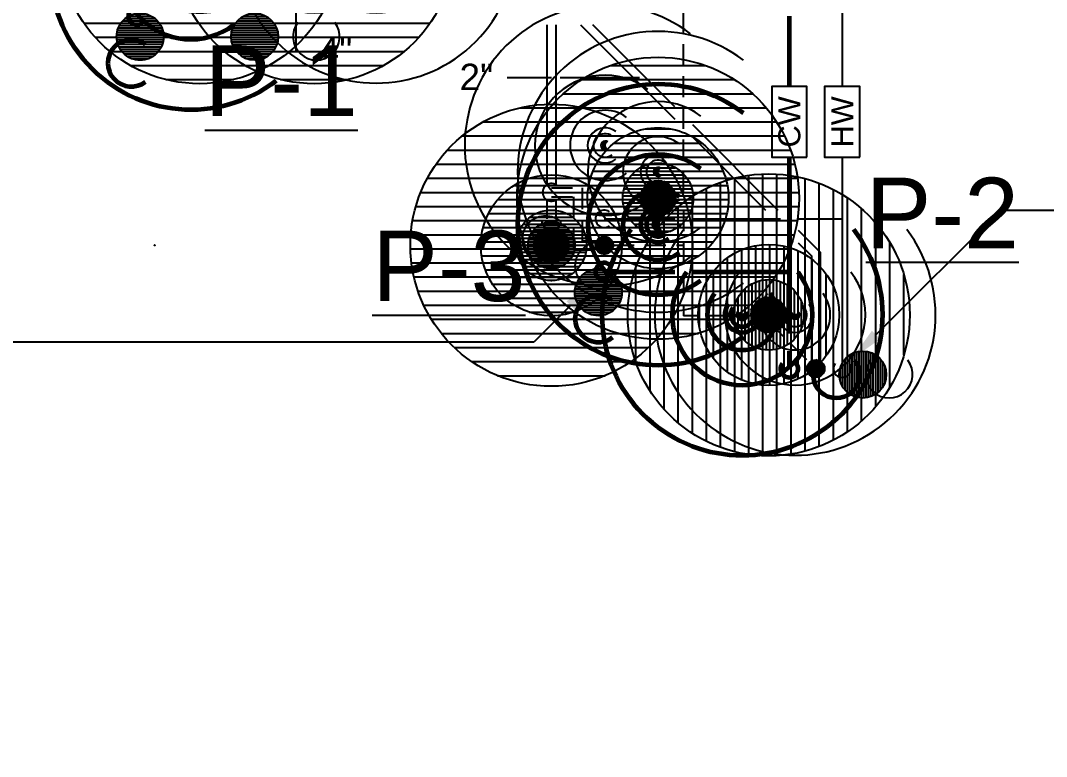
# Model space of a CAD drawing. Extents: x 2104 to 16979, y 4026 to 5124.
# Drawn here: x 8249.6 to 8424.3, y 4680 to 4805.2 of the extents above; entities that cross this region are included whole.
import ezdxf
from ezdxf import colors
from ezdxf.entities.mleader import LeaderData, LeaderLine
from ezdxf.enums import TextEntityAlignment as Align
from ezdxf.math import Vec2, Vec3

# ---------------------------------------------------------------- set-up
doc = ezdxf.new("R2010")
doc.units = 0
doc.header["$LTSCALE"] = 18
doc.header["$MEASUREMENT"] = 0
doc.linetypes.add('VENT', pattern=[0.30000000000000004, 0.2, -0.1])
for name, color, linetype in [('G-ANNO-TEXT', 70, 'Continuous'), ('P-HW-N', 1, 'Continuous'), ('P-HW-N @ 1 (1)', 1, 'Continuous'), ('P-HW-N @ 1 (2)', 1, 'Continuous'), ('P-HW-N @ 12', 1, 'Continuous'), ('P-HW-N @ 128', 1, 'Continuous'), ('P-HW-N @ 16', 1, 'Continuous'), ('P-HW-N @ 192', 1, 'Continuous'), ('P-HW-N @ 2', 1, 'Continuous'), ('P-HW-N @ 24', 1, 'Continuous'), ('P-HW-N @ 384', 1, 'Continuous'), ('P-HW-N @ 4', 1, 'Continuous'), ('P-HW-N @ 48', 1, 'Continuous'), ('P-HW-N @ 64', 1, 'Continuous'), ('P-HW-N @ 768', 1, 'Continuous'), ('P-HW-N @ 8', 1, 'Continuous'), ('P-HW-N @ 96', 1, 'Continuous'), ('P-SAN-N', 6, 'Continuous'), ('P-SAN-N @ 1 (1)', 6, 'Continuous'), ('P-SAN-N @ 1 (2)', 6, 'Continuous'), ('P-SAN-N @ 12', 6, 'Continuous'), ('P-SAN-N @ 128', 6, 'Continuous'), ('P-SAN-N @ 16', 6, 'Continuous'), ('P-SAN-N @ 192', 6, 'Continuous'), ('P-SAN-N @ 2', 6, 'Continuous'), ('P-SAN-N @ 24', 6, 'Continuous'), ('P-SAN-N @ 384', 6, 'Continuous'), ('P-SAN-N @ 4', 6, 'Continuous'), ('P-SAN-N @ 48', 6, 'Continuous'), ('P-SAN-N @ 64', 6, 'Continuous'), ('P-SAN-N @ 768', 6, 'Continuous'), ('P-SAN-N @ 8', 6, 'Continuous'), ('P-SAN-N @ 96', 6, 'Continuous'), ('P-SANV-N', 5, 'VENT'), ('P-SANV-N @ 1 (1)', 5, 'VENT'), ('P-SANV-N @ 1 (2)', 5, 'VENT'), ('P-SANV-N @ 12', 5, 'VENT'), ('P-SANV-N @ 128', 5, 'VENT'), ('P-SANV-N @ 16', 5, 'VENT'), ('P-SANV-N @ 192', 5, 'VENT'), ('P-SANV-N @ 2', 5, 'VENT'), ('P-SANV-N @ 24', 5, 'VENT'), ('P-SANV-N @ 384', 5, 'VENT'), ('P-SANV-N @ 4', 5, 'VENT'), ('P-SANV-N @ 48', 5, 'VENT'), ('P-SANV-N @ 64', 5, 'VENT'), ('P-SANV-N @ 768', 5, 'VENT'), ('P-SANV-N @ 8', 5, 'VENT'), ('P-SANV-N @ 96', 5, 'VENT')]:
    doc.layers.add(name, color=color, linetype=linetype)
for name, color, linetype, lineweight in [('P-CW-N', 4, 'Continuous', 60), ('P-CW-N @ 1 (1)', 4, 'Continuous', 60), ('P-CW-N @ 1 (2)', 4, 'Continuous', 60), ('P-CW-N @ 12', 4, 'Continuous', 60), ('P-CW-N @ 128', 4, 'Continuous', 60), ('P-CW-N @ 16', 4, 'Continuous', 60), ('P-CW-N @ 192', 4, 'Continuous', 60), ('P-CW-N @ 2', 4, 'Continuous', 60), ('P-CW-N @ 24', 4, 'Continuous', 60), ('P-CW-N @ 384', 4, 'Continuous', 60), ('P-CW-N @ 4', 4, 'Continuous', 60), ('P-CW-N @ 48', 4, 'Continuous', 60), ('P-CW-N @ 64', 4, 'Continuous', 60), ('P-CW-N @ 768', 4, 'Continuous', 60), ('P-CW-N @ 8', 4, 'Continuous', 60), ('P-CW-N @ 96', 4, 'Continuous', 60)]:
    doc.layers.add(name, color=color, linetype=linetype, lineweight=lineweight)
doc.layers.get('0').freeze()
doc.styles.add('Arial', font='arial.ttf')
doc.dimstyles.new('Loop048', dxfattribs={"dimscale": 0, "dimtxt": 0.09375, "dimasz": 0.03125, "dimexe": 0.0625, "dimexo": 0.0625, "dimgap": 0.09375, "dimtad": 1, "dimdec": 4, "dimzin": 3, "dimdsep": 46, "dimlunit": 4, "dimtxsty": 'Arial', "dimblk": 'OBLIQUE', "dimcen": 0.09375, "dimdle": 0.0625, "dimclrd": 256, "dimclre": 256, "dimclrt": 256, "dimadec": 4, "dimazin": 0, "dimtfac": 0.8, "dimtdec": 4, "dimtix": 1, "dimtofl": 0, "dimtmove": 1, "dimatfit": 0, "dimldrblk": 'LeaderNoteBlock', "dimfxl": 1, "dimfrac": 1, "dimtolj": 1, "dimtzin": 0, "dimlwd": -1, "dimlwe": -1, "dimarcsym": 0})

# ---------------------------------------------------------------- blocks, each defined once
blk = doc.blocks.new('*U7')
h = blk.add_hatch()
h.set_pattern_fill('ANSI31', color=256, scale=0.025, angle=135)
h.set_pattern_definition([(180, (0, 0), (-4.336808689942018e-19, -0.003125), [])])
edge = h.paths.add_edge_path()
edge.add_arc((-3.469446951953614e-18, -6.938893903907228e-18), 0.03125000000000001, 0, 360)
blk.add_circle((0, 0), 0.03125)
blk = doc.blocks.new('*U420')
at = {"layer": 'P-SANV-N @ 1 (1)', "rotation": 180}
blk.add_blockref('*U7', (8358.156418475846, 4775), dxfattribs=at)
at = {"layer": 'P-SANV-N @ 1 (2)', "rotation": 180}
blk.add_blockref('*U7', (8358.156418475846, 4775), dxfattribs=at)
at = {"layer": 'P-SANV-N @ 12', "xscale": 12, "yscale": 12, "zscale": 12, "rotation": 180}
blk.add_blockref('*U7', (8358.156418475846, 4775), dxfattribs=at)
at = {"layer": 'P-SANV-N @ 128', "xscale": 128, "yscale": 128, "zscale": 128, "rotation": 180}
blk.add_blockref('*U7', (8348, 4759), dxfattribs=at)
at = {"layer": 'P-SANV-N @ 16', "xscale": 16, "yscale": 16, "zscale": 16, "rotation": 180}
blk.add_blockref('*U7', (8358.156418475846, 4775), dxfattribs=at)
at = {"layer": 'P-SANV-N @ 192', "xscale": 192, "yscale": 192, "zscale": 192, "rotation": 180}
blk.add_blockref('*U7', (8358.156418475846, 4775), dxfattribs=at)
at = {"layer": 'P-SANV-N @ 2', "xscale": 2, "yscale": 2, "zscale": 2, "rotation": 180}
blk.add_blockref('*U7', (8358.156418475846, 4775), dxfattribs=at)
at = {"layer": 'P-SANV-N @ 24', "xscale": 24, "yscale": 24, "zscale": 24, "rotation": 180}
blk.add_blockref('*U7', (8358.156418475846, 4775), dxfattribs=at)
at = {"layer": 'P-SANV-N @ 384', "xscale": 384, "yscale": 384, "zscale": 384, "rotation": 180}
blk.add_blockref('*U7', (8358.156418475846, 4775), dxfattribs=at)
at = {"layer": 'P-SANV-N @ 4', "xscale": 4, "yscale": 4, "zscale": 4, "rotation": 180}
blk.add_blockref('*U7', (8358.156418475846, 4775), dxfattribs=at)
at = {"layer": 'P-SANV-N @ 48', "xscale": 48, "yscale": 48, "zscale": 48, "rotation": 180}
blk.add_blockref('*U7', (8349, 4767), dxfattribs=at)
at = {"layer": 'P-SANV-N @ 64', "xscale": 64, "yscale": 64, "zscale": 64, "rotation": 180}
blk.add_blockref('*U7', (8358.156418475846, 4775), dxfattribs=at)
at = {"layer": 'P-SANV-N @ 768', "xscale": 768, "yscale": 768, "zscale": 768, "rotation": 180}
blk.add_blockref('*U7', (8358.156418475846, 4775), dxfattribs=at)
at = {"layer": 'P-SANV-N @ 8', "xscale": 8, "yscale": 8, "zscale": 8, "rotation": 180}
blk.add_blockref('*U7', (8358.156418475846, 4775), dxfattribs=at)
at = {"layer": 'P-SANV-N @ 96', "xscale": 96, "yscale": 96, "zscale": 96, "rotation": 180}
blk.add_blockref('*U7', (8358.156418475846, 4775), dxfattribs=at)
blk = doc.blocks.new('*U422')
at = {"layer": 'P-SAN-N @ 1 (1)', "rotation": 180}
blk.add_blockref('*U7', (8299.656418475846, 4818.5), dxfattribs=at)
at = {"layer": 'P-SAN-N @ 1 (2)', "rotation": 180}
blk.add_blockref('*U7', (8299.656418475846, 4818.5), dxfattribs=at)
at = {"layer": 'P-SAN-N @ 12', "xscale": 12, "yscale": 12, "zscale": 12, "rotation": 180}
blk.add_blockref('*U7', (8299.656418475846, 4818.5), dxfattribs=at)
at = {"layer": 'P-SAN-N @ 128', "xscale": 128, "yscale": 128, "zscale": 128, "rotation": 180}
blk.add_blockref('*U7', (8289.5, 4802.5), dxfattribs=at)
at = {"layer": 'P-SAN-N @ 16', "xscale": 16, "yscale": 16, "zscale": 16, "rotation": 180}
blk.add_blockref('*U7', (8299.656418475846, 4818.5), dxfattribs=at)
at = {"layer": 'P-SAN-N @ 192', "xscale": 192, "yscale": 192, "zscale": 192, "rotation": 180}
blk.add_blockref('*U7', (8299.656418475846, 4818.5), dxfattribs=at)
at = {"layer": 'P-SAN-N @ 2', "xscale": 2, "yscale": 2, "zscale": 2, "rotation": 180}
blk.add_blockref('*U7', (8299.656418475846, 4818.5), dxfattribs=at)
at = {"layer": 'P-SAN-N @ 24', "xscale": 24, "yscale": 24, "zscale": 24, "rotation": 180}
blk.add_blockref('*U7', (8299.656418475846, 4818.5), dxfattribs=at)
at = {"layer": 'P-SAN-N @ 384', "xscale": 384, "yscale": 384, "zscale": 384, "rotation": 180}
blk.add_blockref('*U7', (8299.656418475846, 4818.5), dxfattribs=at)
at = {"layer": 'P-SAN-N @ 4', "xscale": 4, "yscale": 4, "zscale": 4, "rotation": 180}
blk.add_blockref('*U7', (8299.656418475846, 4818.5), dxfattribs=at)
at = {"layer": 'P-SAN-N @ 48', "xscale": 48, "yscale": 48, "zscale": 48, "rotation": 180}
blk.add_blockref('*U7', (8290.5, 4810.5), dxfattribs=at)
at = {"layer": 'P-SAN-N @ 64', "xscale": 64, "yscale": 64, "zscale": 64, "rotation": 180}
blk.add_blockref('*U7', (8299.656418475846, 4818.5), dxfattribs=at)
at = {"layer": 'P-SAN-N @ 768', "xscale": 768, "yscale": 768, "zscale": 768, "rotation": 180}
blk.add_blockref('*U7', (8299.656418475846, 4818.5), dxfattribs=at)
at = {"layer": 'P-SAN-N @ 8', "xscale": 8, "yscale": 8, "zscale": 8, "rotation": 180}
blk.add_blockref('*U7', (8299.656418475846, 4818.5), dxfattribs=at)
at = {"layer": 'P-SAN-N @ 96', "xscale": 96, "yscale": 96, "zscale": 96, "rotation": 180}
blk.add_blockref('*U7', (8299.656418475846, 4818.5), dxfattribs=at)
blk = doc.blocks.new('*U423')
at = {"layer": 'P-SANV-N @ 1 (1)', "rotation": 180}
blk.add_blockref('*U7', (8280.156418475846, 4818.5), dxfattribs=at)
at = {"layer": 'P-SANV-N @ 1 (2)', "rotation": 180}
blk.add_blockref('*U7', (8280.156418475846, 4818.5), dxfattribs=at)
at = {"layer": 'P-SANV-N @ 12', "xscale": 12, "yscale": 12, "zscale": 12, "rotation": 180}
blk.add_blockref('*U7', (8280.156418475846, 4818.5), dxfattribs=at)
at = {"layer": 'P-SANV-N @ 128', "xscale": 128, "yscale": 128, "zscale": 128, "rotation": 180}
blk.add_blockref('*U7', (8270, 4802.5), dxfattribs=at)
at = {"layer": 'P-SANV-N @ 16', "xscale": 16, "yscale": 16, "zscale": 16, "rotation": 180}
blk.add_blockref('*U7', (8280.156418475846, 4818.5), dxfattribs=at)
at = {"layer": 'P-SANV-N @ 192', "xscale": 192, "yscale": 192, "zscale": 192, "rotation": 180}
blk.add_blockref('*U7', (8280.156418475846, 4818.5), dxfattribs=at)
at = {"layer": 'P-SANV-N @ 2', "xscale": 2, "yscale": 2, "zscale": 2, "rotation": 180}
blk.add_blockref('*U7', (8280.156418475846, 4818.5), dxfattribs=at)
at = {"layer": 'P-SANV-N @ 24', "xscale": 24, "yscale": 24, "zscale": 24, "rotation": 180}
blk.add_blockref('*U7', (8280.156418475846, 4818.5), dxfattribs=at)
at = {"layer": 'P-SANV-N @ 384', "xscale": 384, "yscale": 384, "zscale": 384, "rotation": 180}
blk.add_blockref('*U7', (8280.156418475846, 4818.5), dxfattribs=at)
at = {"layer": 'P-SANV-N @ 4', "xscale": 4, "yscale": 4, "zscale": 4, "rotation": 180}
blk.add_blockref('*U7', (8280.156418475846, 4818.5), dxfattribs=at)
at = {"layer": 'P-SANV-N @ 48', "xscale": 48, "yscale": 48, "zscale": 48, "rotation": 180}
blk.add_blockref('*U7', (8281.5, 4831.5), dxfattribs=at)
at = {"layer": 'P-SANV-N @ 64', "xscale": 64, "yscale": 64, "zscale": 64, "rotation": 180}
blk.add_blockref('*U7', (8280.156418475846, 4818.5), dxfattribs=at)
at = {"layer": 'P-SANV-N @ 768', "xscale": 768, "yscale": 768, "zscale": 768, "rotation": 180}
blk.add_blockref('*U7', (8280.156418475846, 4818.5), dxfattribs=at)
at = {"layer": 'P-SANV-N @ 8', "xscale": 8, "yscale": 8, "zscale": 8, "rotation": 180}
blk.add_blockref('*U7', (8280.156418475846, 4818.5), dxfattribs=at)
at = {"layer": 'P-SANV-N @ 96', "xscale": 96, "yscale": 96, "zscale": 96, "rotation": 180}
blk.add_blockref('*U7', (8280.156418475846, 4818.5), dxfattribs=at)
blk = doc.blocks.new('*U8')
at = {"linetype": 'Continuous'}
blk.add_arc((0, 0), 0.03111555437015312, 232.5669694738212, 127.4330305261797, dxfattribs=at)
blk = doc.blocks.new('*U426')
at = {"layer": 'P-CW-N @ 1 (1)', "rotation": 180}
blk.add_blockref('*U8', (8278.656418475846, 4814), dxfattribs=at)
at = {"layer": 'P-CW-N @ 1 (2)', "rotation": 180}
blk.add_blockref('*U8', (8278.656418475846, 4814), dxfattribs=at)
at = {"layer": 'P-CW-N @ 12', "xscale": 12, "yscale": 12, "zscale": 12, "rotation": 180}
blk.add_blockref('*U8', (8278.656418475846, 4814), dxfattribs=at)
at = {"layer": 'P-CW-N @ 128', "xscale": 128, "yscale": 128, "zscale": 128, "rotation": 180}
blk.add_blockref('*U8', (8268.5, 4798), dxfattribs=at)
at = {"layer": 'P-CW-N @ 16', "xscale": 16, "yscale": 16, "zscale": 16, "rotation": 180}
blk.add_blockref('*U8', (8278.656418475846, 4814), dxfattribs=at)
at = {"layer": 'P-CW-N @ 192', "xscale": 192, "yscale": 192, "zscale": 192, "rotation": 180}
blk.add_blockref('*U8', (8278.656418475846, 4814), dxfattribs=at)
at = {"layer": 'P-CW-N @ 2', "xscale": 2, "yscale": 2, "zscale": 2, "rotation": 180}
blk.add_blockref('*U8', (8278.656418475846, 4814), dxfattribs=at)
at = {"layer": 'P-CW-N @ 24', "xscale": 24, "yscale": 24, "zscale": 24, "rotation": 180}
blk.add_blockref('*U8', (8278.656418475846, 4814), dxfattribs=at)
at = {"layer": 'P-CW-N @ 384', "xscale": 384, "yscale": 384, "zscale": 384, "rotation": 180}
blk.add_blockref('*U8', (8278.656418475846, 4814), dxfattribs=at)
at = {"layer": 'P-CW-N @ 4', "xscale": 4, "yscale": 4, "zscale": 4, "rotation": 180}
blk.add_blockref('*U8', (8278.656418475846, 4814), dxfattribs=at)
at = {"layer": 'P-CW-N @ 48', "xscale": 48, "yscale": 48, "zscale": 48, "rotation": 180}
blk.add_blockref('*U8', (8269.5, 4806), dxfattribs=at)
at = {"layer": 'P-CW-N @ 64', "xscale": 64, "yscale": 64, "zscale": 64, "rotation": 180}
blk.add_blockref('*U8', (8278.656418475846, 4814), dxfattribs=at)
at = {"layer": 'P-CW-N @ 768', "xscale": 768, "yscale": 768, "zscale": 768, "rotation": 180}
blk.add_blockref('*U8', (8278.656418475846, 4814), dxfattribs=at)
at = {"layer": 'P-CW-N @ 8', "xscale": 8, "yscale": 8, "zscale": 8, "rotation": 180}
blk.add_blockref('*U8', (8278.656418475846, 4814), dxfattribs=at)
at = {"layer": 'P-CW-N @ 96', "xscale": 96, "yscale": 96, "zscale": 96, "rotation": 180}
blk.add_blockref('*U8', (8278.656418475846, 4814), dxfattribs=at)
blk = doc.blocks.new('*U427')
at = {"layer": 'P-CW-N @ 1 (1)', "rotation": 180}
blk.add_blockref('*U8', (8358.156418475846, 4770.5), dxfattribs=at)
at = {"layer": 'P-CW-N @ 1 (2)', "rotation": 180}
blk.add_blockref('*U8', (8358.156418475846, 4770.5), dxfattribs=at)
at = {"layer": 'P-CW-N @ 12', "xscale": 12, "yscale": 12, "zscale": 12, "rotation": 180}
blk.add_blockref('*U8', (8358.156418475846, 4770.5), dxfattribs=at)
at = {"layer": 'P-CW-N @ 128', "xscale": 128, "yscale": 128, "zscale": 128, "rotation": 180}
blk.add_blockref('*U8', (8348, 4754.5), dxfattribs=at)
at = {"layer": 'P-CW-N @ 16', "xscale": 16, "yscale": 16, "zscale": 16, "rotation": 180}
blk.add_blockref('*U8', (8358.156418475846, 4770.5), dxfattribs=at)
at = {"layer": 'P-CW-N @ 192', "xscale": 192, "yscale": 192, "zscale": 192, "rotation": 180}
blk.add_blockref('*U8', (8358.156418475846, 4770.5), dxfattribs=at)
at = {"layer": 'P-CW-N @ 2', "xscale": 2, "yscale": 2, "zscale": 2, "rotation": 180}
blk.add_blockref('*U8', (8358.156418475846, 4770.5), dxfattribs=at)
at = {"layer": 'P-CW-N @ 24', "xscale": 24, "yscale": 24, "zscale": 24, "rotation": 180}
blk.add_blockref('*U8', (8358.156418475846, 4770.5), dxfattribs=at)
at = {"layer": 'P-CW-N @ 384', "xscale": 384, "yscale": 384, "zscale": 384, "rotation": 180}
blk.add_blockref('*U8', (8358.156418475846, 4770.5), dxfattribs=at)
at = {"layer": 'P-CW-N @ 4', "xscale": 4, "yscale": 4, "zscale": 4, "rotation": 180}
blk.add_blockref('*U8', (8358.156418475846, 4770.5), dxfattribs=at)
at = {"layer": 'P-CW-N @ 48', "xscale": 48, "yscale": 48, "zscale": 48, "rotation": 180}
blk.add_blockref('*U8', (8349, 4762.5), dxfattribs=at)
at = {"layer": 'P-CW-N @ 64', "xscale": 64, "yscale": 64, "zscale": 64, "rotation": 180}
blk.add_blockref('*U8', (8358.156418475846, 4770.5), dxfattribs=at)
at = {"layer": 'P-CW-N @ 768', "xscale": 768, "yscale": 768, "zscale": 768, "rotation": 180}
blk.add_blockref('*U8', (8358.156418475846, 4770.5), dxfattribs=at)
at = {"layer": 'P-CW-N @ 8', "xscale": 8, "yscale": 8, "zscale": 8, "rotation": 180}
blk.add_blockref('*U8', (8358.156418475846, 4770.5), dxfattribs=at)
at = {"layer": 'P-CW-N @ 96', "xscale": 96, "yscale": 96, "zscale": 96, "rotation": 180}
blk.add_blockref('*U8', (8358.156418475846, 4770.5), dxfattribs=at)
blk = doc.blocks.new('*U428')
at = {"layer": 'P-HW-N @ 1 (1)', "rotation": 180}
blk.add_blockref('*U8', (8358.156418475846, 4779.5), dxfattribs=at)
at = {"layer": 'P-HW-N @ 1 (2)', "rotation": 180}
blk.add_blockref('*U8', (8358.156418475846, 4779.5), dxfattribs=at)
at = {"layer": 'P-HW-N @ 12', "xscale": 12, "yscale": 12, "zscale": 12, "rotation": 180}
blk.add_blockref('*U8', (8358.156418475846, 4779.5), dxfattribs=at)
at = {"layer": 'P-HW-N @ 128', "xscale": 128, "yscale": 128, "zscale": 128, "rotation": 180}
blk.add_blockref('*U8', (8348, 4763.5), dxfattribs=at)
at = {"layer": 'P-HW-N @ 16', "xscale": 16, "yscale": 16, "zscale": 16, "rotation": 180}
blk.add_blockref('*U8', (8358.156418475846, 4779.5), dxfattribs=at)
at = {"layer": 'P-HW-N @ 192', "xscale": 192, "yscale": 192, "zscale": 192, "rotation": 180}
blk.add_blockref('*U8', (8358.156418475846, 4779.5), dxfattribs=at)
at = {"layer": 'P-HW-N @ 2', "xscale": 2, "yscale": 2, "zscale": 2, "rotation": 180}
blk.add_blockref('*U8', (8358.156418475846, 4779.5), dxfattribs=at)
at = {"layer": 'P-HW-N @ 24', "xscale": 24, "yscale": 24, "zscale": 24, "rotation": 180}
blk.add_blockref('*U8', (8358.156418475846, 4779.5), dxfattribs=at)
at = {"layer": 'P-HW-N @ 384', "xscale": 384, "yscale": 384, "zscale": 384, "rotation": 180}
blk.add_blockref('*U8', (8358.156418475846, 4779.5), dxfattribs=at)
at = {"layer": 'P-HW-N @ 4', "xscale": 4, "yscale": 4, "zscale": 4, "rotation": 180}
blk.add_blockref('*U8', (8358.156418475846, 4779.5), dxfattribs=at)
at = {"layer": 'P-HW-N @ 48', "xscale": 48, "yscale": 48, "zscale": 48, "rotation": 180}
blk.add_blockref('*U8', (8349, 4771.5), dxfattribs=at)
at = {"layer": 'P-HW-N @ 64', "xscale": 64, "yscale": 64, "zscale": 64, "rotation": 180}
blk.add_blockref('*U8', (8358.156418475846, 4779.5), dxfattribs=at)
at = {"layer": 'P-HW-N @ 768', "xscale": 768, "yscale": 768, "zscale": 768, "rotation": 180}
blk.add_blockref('*U8', (8358.156418475846, 4779.5), dxfattribs=at)
at = {"layer": 'P-HW-N @ 8', "xscale": 8, "yscale": 8, "zscale": 8, "rotation": 180}
blk.add_blockref('*U8', (8358.156418475846, 4779.5), dxfattribs=at)
at = {"layer": 'P-HW-N @ 96', "xscale": 96, "yscale": 96, "zscale": 96, "rotation": 180}
blk.add_blockref('*U8', (8358.156418475846, 4779.5), dxfattribs=at)
blk = doc.blocks.new('*U23')
at = {"linetype": 'Continuous'}
blk.add_circle((0, 0), 0.03515625, dxfattribs=at)
blk.add_arc((-4.231866745139107e-15, 0.09046299364832541), 0.03515625, 180.0000000000026, 2.655435359053694e-12, dxfattribs=at)
blk = doc.blocks.new('*U429')
at = {"layer": 'P-SAN-N @ 1 (2)'}
blk.add_blockref('*U23', (8272.5, 4767), dxfattribs=at)
at = {"layer": 'P-SAN-N @ 48', "xscale": 48, "yscale": 48, "zscale": 48}
blk.add_blockref('*U23', (8340, 4767), dxfattribs=at)
blk = doc.blocks.new('*U14')
at = {"linetype": 'Continuous'}
blk.add_arc((0, 0), 0.03111555437015312, 322.5669694738173, 217.4330305261757, dxfattribs=at)
blk = doc.blocks.new('*U430')
at = {"layer": 'P-SANV-N @ 1 (1)', "rotation": 180}
blk.add_blockref('*U14', (8310.156418475846, 4818.5), dxfattribs=at)
at = {"layer": 'P-SANV-N @ 1 (2)', "rotation": 180}
blk.add_blockref('*U14', (8310.156418475846, 4818.5), dxfattribs=at)
at = {"layer": 'P-SANV-N @ 12', "xscale": 12, "yscale": 12, "zscale": 12, "rotation": 180}
blk.add_blockref('*U14', (8310.156418475846, 4818.5), dxfattribs=at)
at = {"layer": 'P-SANV-N @ 128', "xscale": 128, "yscale": 128, "zscale": 128, "rotation": 180}
blk.add_blockref('*U14', (8300, 4802.5), dxfattribs=at)
at = {"layer": 'P-SANV-N @ 16', "xscale": 16, "yscale": 16, "zscale": 16, "rotation": 180}
blk.add_blockref('*U14', (8310.156418475846, 4818.5), dxfattribs=at)
at = {"layer": 'P-SANV-N @ 192', "xscale": 192, "yscale": 192, "zscale": 192, "rotation": 180}
blk.add_blockref('*U14', (8310.156418475846, 4818.5), dxfattribs=at)
at = {"layer": 'P-SANV-N @ 2', "xscale": 2, "yscale": 2, "zscale": 2, "rotation": 180}
blk.add_blockref('*U14', (8310.156418475846, 4818.5), dxfattribs=at)
at = {"layer": 'P-SANV-N @ 24', "xscale": 24, "yscale": 24, "zscale": 24, "rotation": 180}
blk.add_blockref('*U14', (8310.156418475846, 4818.5), dxfattribs=at)
at = {"layer": 'P-SANV-N @ 384', "xscale": 384, "yscale": 384, "zscale": 384, "rotation": 180}
blk.add_blockref('*U14', (8310.156418475846, 4818.5), dxfattribs=at)
at = {"layer": 'P-SANV-N @ 4', "xscale": 4, "yscale": 4, "zscale": 4, "rotation": 180}
blk.add_blockref('*U14', (8310.156418475846, 4818.5), dxfattribs=at)
at = {"layer": 'P-SANV-N @ 48', "xscale": 48, "yscale": 48, "zscale": 48, "rotation": 180}
blk.add_blockref('*U14', (8301, 4810.5), dxfattribs=at)
at = {"layer": 'P-SANV-N @ 64', "xscale": 64, "yscale": 64, "zscale": 64, "rotation": 180}
blk.add_blockref('*U14', (8310.156418475846, 4818.5), dxfattribs=at)
at = {"layer": 'P-SANV-N @ 768', "xscale": 768, "yscale": 768, "zscale": 768, "rotation": 180}
blk.add_blockref('*U14', (8310.156418475846, 4818.5), dxfattribs=at)
at = {"layer": 'P-SANV-N @ 8', "xscale": 8, "yscale": 8, "zscale": 8, "rotation": 180}
blk.add_blockref('*U14', (8310.156418475846, 4818.5), dxfattribs=at)
at = {"layer": 'P-SANV-N @ 96', "xscale": 96, "yscale": 96, "zscale": 96, "rotation": 180}
blk.add_blockref('*U14', (8310.156418475846, 4818.5), dxfattribs=at)
blk = doc.blocks.new('*U431')
at = {"layer": 'P-SANV-N @ 1 (1)', "rotation": 180}
blk.add_blockref('*U8', (8349.156418475846, 4784), dxfattribs=at)
at = {"layer": 'P-SANV-N @ 1 (2)', "rotation": 180}
blk.add_blockref('*U8', (8349.156418475846, 4784), dxfattribs=at)
at = {"layer": 'P-SANV-N @ 12', "xscale": 12, "yscale": 12, "zscale": 12, "rotation": 180}
blk.add_blockref('*U8', (8349.156418475846, 4784), dxfattribs=at)
at = {"layer": 'P-SANV-N @ 128', "xscale": 128, "yscale": 128, "zscale": 128, "rotation": 180}
blk.add_blockref('*U8', (8339, 4768), dxfattribs=at)
at = {"layer": 'P-SANV-N @ 16', "xscale": 16, "yscale": 16, "zscale": 16, "rotation": 180}
blk.add_blockref('*U8', (8349.156418475846, 4784), dxfattribs=at)
at = {"layer": 'P-SANV-N @ 192', "xscale": 192, "yscale": 192, "zscale": 192, "rotation": 180}
blk.add_blockref('*U8', (8349.156418475846, 4784), dxfattribs=at)
at = {"layer": 'P-SANV-N @ 2', "xscale": 2, "yscale": 2, "zscale": 2, "rotation": 180}
blk.add_blockref('*U8', (8349.156418475846, 4784), dxfattribs=at)
at = {"layer": 'P-SANV-N @ 24', "xscale": 24, "yscale": 24, "zscale": 24, "rotation": 180}
blk.add_blockref('*U8', (8349.156418475846, 4784), dxfattribs=at)
at = {"layer": 'P-SANV-N @ 384', "xscale": 384, "yscale": 384, "zscale": 384, "rotation": 180}
blk.add_blockref('*U8', (8349.156418475846, 4784), dxfattribs=at)
at = {"layer": 'P-SANV-N @ 4', "xscale": 4, "yscale": 4, "zscale": 4, "rotation": 180}
blk.add_blockref('*U8', (8349.156418475846, 4784), dxfattribs=at)
at = {"layer": 'P-SANV-N @ 48', "xscale": 48, "yscale": 48, "zscale": 48, "rotation": 180}
blk.add_blockref('*U8', (8340, 4776), dxfattribs=at)
at = {"layer": 'P-SANV-N @ 64', "xscale": 64, "yscale": 64, "zscale": 64, "rotation": 180}
blk.add_blockref('*U8', (8349.156418475846, 4784), dxfattribs=at)
at = {"layer": 'P-SANV-N @ 768', "xscale": 768, "yscale": 768, "zscale": 768, "rotation": 180}
blk.add_blockref('*U8', (8349.156418475846, 4784), dxfattribs=at)
at = {"layer": 'P-SANV-N @ 8', "xscale": 8, "yscale": 8, "zscale": 8, "rotation": 180}
blk.add_blockref('*U8', (8349.156418475846, 4784), dxfattribs=at)
at = {"layer": 'P-SANV-N @ 96', "xscale": 96, "yscale": 96, "zscale": 96, "rotation": 180}
blk.add_blockref('*U8', (8349.156418475846, 4784), dxfattribs=at)
blk = doc.blocks.new('_Oblique')
at = {"color": 0, "linetype": 'ByBlock', "lineweight": -2}
blk.add_line((-0.5, -0.5), (0.5, 0.5), dxfattribs=at)
blk = doc.blocks.new('LeaderNoteBlock')
blk.add_ellipse((0, 0), major_axis=(1, -1.836909530733566e-16), ratio=0.2499999999998295, start_param=5.387520513321723, end_param=10.32044275462724)
blk = doc.blocks.new('*U432')
at = {"layer": 'P-SAN-N @ 1 (1)', "rotation": 270}
blk.add_blockref('*U7', (8377, 4755.156418475846), dxfattribs=at)
at = {"layer": 'P-SAN-N @ 1 (2)', "rotation": 270}
blk.add_blockref('*U7', (8377, 4755.156418475846), dxfattribs=at)
at = {"layer": 'P-SAN-N @ 12', "xscale": 12, "yscale": 12, "zscale": 12, "rotation": 270}
blk.add_blockref('*U7', (8377, 4755.156418475846), dxfattribs=at)
at = {"layer": 'P-SAN-N @ 128', "xscale": 128, "yscale": 128, "zscale": 128, "rotation": 270}
blk.add_blockref('*U7', (8393, 4745), dxfattribs=at)
at = {"layer": 'P-SAN-N @ 16', "xscale": 16, "yscale": 16, "zscale": 16, "rotation": 270}
blk.add_blockref('*U7', (8377, 4755.156418475846), dxfattribs=at)
at = {"layer": 'P-SAN-N @ 192', "xscale": 192, "yscale": 192, "zscale": 192, "rotation": 270}
blk.add_blockref('*U7', (8377, 4755.156418475846), dxfattribs=at)
at = {"layer": 'P-SAN-N @ 2', "xscale": 2, "yscale": 2, "zscale": 2, "rotation": 270}
blk.add_blockref('*U7', (8377, 4755.156418475846), dxfattribs=at)
at = {"layer": 'P-SAN-N @ 24', "xscale": 24, "yscale": 24, "zscale": 24, "rotation": 270}
blk.add_blockref('*U7', (8377, 4755.156418475846), dxfattribs=at)
at = {"layer": 'P-SAN-N @ 384', "xscale": 384, "yscale": 384, "zscale": 384, "rotation": 270}
blk.add_blockref('*U7', (8377, 4755.156418475846), dxfattribs=at)
at = {"layer": 'P-SAN-N @ 4', "xscale": 4, "yscale": 4, "zscale": 4, "rotation": 270}
blk.add_blockref('*U7', (8377, 4755.156418475846), dxfattribs=at)
at = {"layer": 'P-SAN-N @ 48', "xscale": 48, "yscale": 48, "zscale": 48, "rotation": 270}
blk.add_blockref('*U7', (8385, 4746), dxfattribs=at)
at = {"layer": 'P-SAN-N @ 64', "xscale": 64, "yscale": 64, "zscale": 64, "rotation": 270}
blk.add_blockref('*U7', (8377, 4755.156418475846), dxfattribs=at)
at = {"layer": 'P-SAN-N @ 768', "xscale": 768, "yscale": 768, "zscale": 768, "rotation": 270}
blk.add_blockref('*U7', (8377, 4755.156418475846), dxfattribs=at)
at = {"layer": 'P-SAN-N @ 8', "xscale": 8, "yscale": 8, "zscale": 8, "rotation": 270}
blk.add_blockref('*U7', (8377, 4755.156418475846), dxfattribs=at)
at = {"layer": 'P-SAN-N @ 96', "xscale": 96, "yscale": 96, "zscale": 96, "rotation": 270}
blk.add_blockref('*U7', (8377, 4755.156418475846), dxfattribs=at)
blk = doc.blocks.new('*U433')
at = {"layer": 'P-CW-N @ 1 (1)', "rotation": 270}
blk.add_blockref('*U8', (8372.5, 4755.156418475846), dxfattribs=at)
at = {"layer": 'P-CW-N @ 1 (2)', "rotation": 270}
blk.add_blockref('*U8', (8372.5, 4755.156418475846), dxfattribs=at)
at = {"layer": 'P-CW-N @ 12', "xscale": 12, "yscale": 12, "zscale": 12, "rotation": 270}
blk.add_blockref('*U8', (8372.5, 4755.156418475846), dxfattribs=at)
at = {"layer": 'P-CW-N @ 128', "xscale": 128, "yscale": 128, "zscale": 128, "rotation": 270}
blk.add_blockref('*U8', (8388.5, 4745), dxfattribs=at)
at = {"layer": 'P-CW-N @ 16', "xscale": 16, "yscale": 16, "zscale": 16, "rotation": 270}
blk.add_blockref('*U8', (8372.5, 4755.156418475846), dxfattribs=at)
at = {"layer": 'P-CW-N @ 192', "xscale": 192, "yscale": 192, "zscale": 192, "rotation": 270}
blk.add_blockref('*U8', (8372.5, 4755.156418475846), dxfattribs=at)
at = {"layer": 'P-CW-N @ 2', "xscale": 2, "yscale": 2, "zscale": 2, "rotation": 270}
blk.add_blockref('*U8', (8372.5, 4755.156418475846), dxfattribs=at)
at = {"layer": 'P-CW-N @ 24', "xscale": 24, "yscale": 24, "zscale": 24, "rotation": 270}
blk.add_blockref('*U8', (8372.5, 4755.156418475846), dxfattribs=at)
at = {"layer": 'P-CW-N @ 384', "xscale": 384, "yscale": 384, "zscale": 384, "rotation": 270}
blk.add_blockref('*U8', (8372.5, 4755.156418475846), dxfattribs=at)
at = {"layer": 'P-CW-N @ 4', "xscale": 4, "yscale": 4, "zscale": 4, "rotation": 270}
blk.add_blockref('*U8', (8372.5, 4755.156418475846), dxfattribs=at)
at = {"layer": 'P-CW-N @ 48', "xscale": 48, "yscale": 48, "zscale": 48, "rotation": 270}
blk.add_blockref('*U8', (8380.5, 4746), dxfattribs=at)
at = {"layer": 'P-CW-N @ 64', "xscale": 64, "yscale": 64, "zscale": 64, "rotation": 270}
blk.add_blockref('*U8', (8372.5, 4755.156418475846), dxfattribs=at)
at = {"layer": 'P-CW-N @ 768', "xscale": 768, "yscale": 768, "zscale": 768, "rotation": 270}
blk.add_blockref('*U8', (8372.5, 4755.156418475846), dxfattribs=at)
at = {"layer": 'P-CW-N @ 8', "xscale": 8, "yscale": 8, "zscale": 8, "rotation": 270}
blk.add_blockref('*U8', (8372.5, 4755.156418475846), dxfattribs=at)
at = {"layer": 'P-CW-N @ 96', "xscale": 96, "yscale": 96, "zscale": 96, "rotation": 270}
blk.add_blockref('*U8', (8372.5, 4755.156418475846), dxfattribs=at)
blk = doc.blocks.new('*U434')
at = {"layer": 'P-HW-N @ 1 (1)', "rotation": 270}
blk.add_blockref('*U8', (8381.5, 4755.156418475846), dxfattribs=at)
at = {"layer": 'P-HW-N @ 1 (2)', "rotation": 270}
blk.add_blockref('*U8', (8381.5, 4755.156418475846), dxfattribs=at)
at = {"layer": 'P-HW-N @ 12', "xscale": 12, "yscale": 12, "zscale": 12, "rotation": 270}
blk.add_blockref('*U8', (8381.5, 4755.156418475846), dxfattribs=at)
at = {"layer": 'P-HW-N @ 128', "xscale": 128, "yscale": 128, "zscale": 128, "rotation": 270}
blk.add_blockref('*U8', (8397.5, 4745), dxfattribs=at)
at = {"layer": 'P-HW-N @ 16', "xscale": 16, "yscale": 16, "zscale": 16, "rotation": 270}
blk.add_blockref('*U8', (8381.5, 4755.156418475846), dxfattribs=at)
at = {"layer": 'P-HW-N @ 192', "xscale": 192, "yscale": 192, "zscale": 192, "rotation": 270}
blk.add_blockref('*U8', (8381.5, 4755.156418475846), dxfattribs=at)
at = {"layer": 'P-HW-N @ 2', "xscale": 2, "yscale": 2, "zscale": 2, "rotation": 270}
blk.add_blockref('*U8', (8381.5, 4755.156418475846), dxfattribs=at)
at = {"layer": 'P-HW-N @ 24', "xscale": 24, "yscale": 24, "zscale": 24, "rotation": 270}
blk.add_blockref('*U8', (8381.5, 4755.156418475846), dxfattribs=at)
at = {"layer": 'P-HW-N @ 384', "xscale": 384, "yscale": 384, "zscale": 384, "rotation": 270}
blk.add_blockref('*U8', (8381.5, 4755.156418475846), dxfattribs=at)
at = {"layer": 'P-HW-N @ 4', "xscale": 4, "yscale": 4, "zscale": 4, "rotation": 270}
blk.add_blockref('*U8', (8381.5, 4755.156418475846), dxfattribs=at)
at = {"layer": 'P-HW-N @ 48', "xscale": 48, "yscale": 48, "zscale": 48, "rotation": 270}
blk.add_blockref('*U8', (8389.5, 4746), dxfattribs=at)
at = {"layer": 'P-HW-N @ 64', "xscale": 64, "yscale": 64, "zscale": 64, "rotation": 270}
blk.add_blockref('*U8', (8381.5, 4755.156418475846), dxfattribs=at)
at = {"layer": 'P-HW-N @ 768', "xscale": 768, "yscale": 768, "zscale": 768, "rotation": 270}
blk.add_blockref('*U8', (8381.5, 4755.156418475846), dxfattribs=at)
at = {"layer": 'P-HW-N @ 8', "xscale": 8, "yscale": 8, "zscale": 8, "rotation": 270}
blk.add_blockref('*U8', (8381.5, 4755.156418475846), dxfattribs=at)
at = {"layer": 'P-HW-N @ 96', "xscale": 96, "yscale": 96, "zscale": 96, "rotation": 270}
blk.add_blockref('*U8', (8381.5, 4755.156418475846), dxfattribs=at)
blk = doc.blocks.new('*U12')
at = {"layer": 'DEFPOINTS'}
blk.add_lwpolyline([(-0.125, -0.0625), (0.125, -0.0625), (0.125, 0.0625), (-0.125, 0.0625)], close=True, dxfattribs=at)
at = {"style": 'Arial'}
blk.add_text('CW', height=0.078125, dxfattribs=at).set_placement((-3.686292673615752e-17, 2.775557561562891e-17), align=Align.MIDDLE)
blk = doc.blocks.new('*U13')
at = {"layer": 'DEFPOINTS'}
blk.add_lwpolyline([(-0.125, -0.0625), (0.125, -0.0625), (0.125, 0.0625), (-0.125, 0.0625)], close=True, dxfattribs=at)
at = {"style": 'Arial'}
blk.add_text('HW', height=0.078125, dxfattribs=at).set_placement((-3.713743472833174e-17, 0), align=Align.MIDDLE)
blk = doc.blocks.new('*U719')
at = {"layer": 'P-SAN-N @ 1 (1)'}
blk.add_blockref('*U7', (8340, 4767), dxfattribs=at)
at = {"layer": 'P-SAN-N @ 1 (2)'}
blk.add_blockref('*U7', (8340, 4767), dxfattribs=at)
at = {"layer": 'P-SAN-N @ 12', "xscale": 12, "yscale": 12, "zscale": 12}
blk.add_blockref('*U7', (8340, 4767), dxfattribs=at)
at = {"layer": 'P-SAN-N @ 128', "xscale": 128, "yscale": 128, "zscale": 128}
blk.add_blockref('*U7', (8340, 4767), dxfattribs=at)
at = {"layer": 'P-SAN-N @ 16', "xscale": 16, "yscale": 16, "zscale": 16}
blk.add_blockref('*U7', (8340, 4767), dxfattribs=at)
at = {"layer": 'P-SAN-N @ 192', "xscale": 192, "yscale": 192, "zscale": 192}
blk.add_blockref('*U7', (8340, 4767), dxfattribs=at)
at = {"layer": 'P-SAN-N @ 2', "xscale": 2, "yscale": 2, "zscale": 2}
blk.add_blockref('*U7', (8340, 4767), dxfattribs=at)
at = {"layer": 'P-SAN-N @ 24', "xscale": 24, "yscale": 24, "zscale": 24}
blk.add_blockref('*U7', (8340, 4767), dxfattribs=at)
at = {"layer": 'P-SAN-N @ 384', "xscale": 384, "yscale": 384, "zscale": 384}
blk.add_blockref('*U7', (8340, 4767), dxfattribs=at)
at = {"layer": 'P-SAN-N @ 4', "xscale": 4, "yscale": 4, "zscale": 4}
blk.add_blockref('*U7', (8340, 4767), dxfattribs=at)
at = {"layer": 'P-SAN-N @ 48', "xscale": 48, "yscale": 48, "zscale": 48}
blk.add_blockref('*U7', (8340, 4767), dxfattribs=at)
at = {"layer": 'P-SAN-N @ 64', "xscale": 64, "yscale": 64, "zscale": 64}
blk.add_blockref('*U7', (8340, 4767), dxfattribs=at)
at = {"layer": 'P-SAN-N @ 768', "xscale": 768, "yscale": 768, "zscale": 768}
blk.add_blockref('*U7', (8340, 4767), dxfattribs=at)
at = {"layer": 'P-SAN-N @ 8', "xscale": 8, "yscale": 8, "zscale": 8}
blk.add_blockref('*U7', (8340, 4767), dxfattribs=at)
at = {"layer": 'P-SAN-N @ 96', "xscale": 96, "yscale": 96, "zscale": 96}
blk.add_blockref('*U7', (8340, 4767), dxfattribs=at)

msp = doc.modelspace()

# ---------------------------------------------------------------- linework, layer by layer
at = {"layer": 'P-CW-N'}
for p, q in [((8380.5, 4806), (8380.5, 4794)), ((8380.5, 4782), (8380.5, 4752)), ((8349, 4762.5), (8361, 4762.5)), ((8364, 4762.5), (8380.5, 4762.5)), ((8380.5, 4749), (8380.5, 4746))]:
    msp.add_line(p, q, dxfattribs=at)
at = {"layer": 'P-HW-N'}
for p, q in [((8389.5, 4819.5), (8389.5, 4794)), ((8389.5, 4782), (8389.5, 4746)), ((8349, 4771.5), (8361, 4771.5)), ((8364, 4771.5), (8379, 4771.5)), ((8382, 4771.5), (8389.5, 4771.5))]:
    msp.add_line(p, q, dxfattribs=at)
at = {"layer": 'P-SAN-N'}
for p, q in [((8339.25, 4804.5), (8339.25, 4777.291580998446)), ((8340.749999999998, 4804.5), (8340.75, 4777.291580998446)), ((8344.939339828219, 4804.5), (8361, 4788.439339828219)), ((8361, 4790.560660171781), (8347.06066017178, 4804.5)), ((8364, 4787.560660171781), (8378.560660171783, 4773)), ((8364, 4785.439339828218), (8376.439339828217, 4773)), ((8339.25, 4774.708419001554), (8339.25, 4771.5)), ((8340.75, 4774.708419001554), (8340.75, 4771.5)), ((8382, 4769.560660171783), (8385.75, 4765.810660171783)), ((8382, 4767.439339828217), (8384.250000000002, 4765.189339828215)), ((8385.75, 4765.810660171784), (8385.75, 4747.291580998446)), ((8384.25, 4765.189339828215), (8384.25, 4747.291580998446))]:
    msp.add_line(p, q, dxfattribs=at)
at = {"layer": 'P-SANV-N'}
for p, q in [((8362.5, 4776), (8362.5, 4824)), ((8340, 4776.75), (8345.25, 4776.75)), ((8345.25, 4776.75), (8345.25, 4767.75)), ((8340, 4775.25), (8343.75, 4775.25)), ((8343.75, 4775.25), (8343.75, 4766.25)), ((8362.5, 4773), (8362.5, 4755)), ((8345.25, 4767.75), (8347.5, 4767.75)), ((8343.75, 4766.25), (8347.5, 4766.25)), ((8350.5, 4767), (8362.5, 4767)), ((8376, 4755), (8362.5, 4755)), ((8383.5, 4747.5), (8376, 4755))]:
    msp.add_line(p, q, dxfattribs=at)

# ---------------------------------------------------------------- block references
at = {"layer": 'P-CW-N'}
for name in ['*U426', '*U427', '*U433']:
    msp.add_blockref(name, (0, 0), dxfattribs=at)
at = {"layer": 'P-CW-N @ 48', "xscale": 48, "yscale": 48, "zscale": 48, "rotation": 90}
msp.add_blockref('*U12', (8380.5, 4788), dxfattribs=at)
at = {"layer": 'P-HW-N'}
for name in ['*U428', '*U434']:
    msp.add_blockref(name, (0, 0), dxfattribs=at)
at = {"layer": 'P-HW-N @ 48', "xscale": 48, "yscale": 48, "zscale": 48, "rotation": 90}
msp.add_blockref('*U13', (8389.5, 4788), dxfattribs=at)
at = {"layer": 'P-SAN-N'}
for name in ['*U422', '*U719', '*U432', '*U429']:
    msp.add_blockref(name, (0, 0), dxfattribs=at)
at = {"layer": 'P-SANV-N'}
for name in ['*U423', '*U430', '*U431', '*U420']:
    msp.add_blockref(name, (0, 0), dxfattribs=at)

# ---------------------------------------------------------------- texts
at = {"layer": 'G-ANNO-TEXT', "attachment_point": 1, "style": 'Arial'}
for s, insert, char_height, width in [('4"', (8300.400000000373, 4802.400000000373), 4.5, 12.59999999999854), ('{\\LP-1}', (8281, 4801), 12, 68), ('{\\LP-2}', (8393.5, 4778.5), 12, 68), ('{\\LP-3}', (8309.5, 4769.5), 12, 68)]:
    msp.add_mtext(s, dxfattribs=dict(at, insert=insert, char_height=char_height, width=width))
at = {"layer": 'G-ANNO-TEXT', "insert": (8330.1, 4797.9), "char_height": 4.5, "attachment_point": 3, "style": 'Arial'}
msp.add_mtext_dynamic_manual_height_columns('2"', width=32.10000000000036, gutter_width=22.5, heights=[0], dxfattribs=at)

# ---------------------------------------------------------------- leaders
at = {"layer": 'G-ANNO-TEXT'}
for points in [[(8296.5, 4810.5), (8296.5, 4800), (8298, 4800)], [(8340, 4795.5), (8335.5, 4795.5), (8332.5, 4795.5)], [(8355, 4795.5), (8341.5, 4795.5)]]:
    msp.add_leader(points, dimstyle='Loop048', override={"dimscale": 0}, dxfattribs=at)
ml = msp.add_multileader_mtext('Standard', dxfattribs=at)
ml.set_content('\\pxt1;FURNISH 18"x18" RATED ACCESS PANEL TO BE INSTALLED BY GENERAL CONTRACTOR', color=256, style='Arial')
ml.set_leader_properties(color=256, linetype='ByLayer', lineweight=-1)
ml.build(insert=Vec2(0, 0))
ml.multileader.update_dxf_attribs({"has_dogleg": 0, "dogleg_length": 0.125, "arrow_head_size": 6, "scale": 48})
ctx = ml.context
ctx.base_point, ctx.scale, ctx.char_height, ctx.arrow_head_size, ctx.landing_gap_size, ctx.plane_origin = Vec3(8727.915757162347, 4789.5), 48, 4.5, 6, 1.5, Vec3(8890.5, 4848)
ctx.text_align_type = 2
notes = []
notes.append((ctx, [(0, (1, 1, 0), (8838, 4789.5), (-1, 0), 6, [(0, [(8890.5, 4849.5), (8853, 4789.5)], 0, [])])]))
ctx.mtext.insert, ctx.mtext.width, ctx.mtext.alignment, ctx.mtext.flow_direction = Vec3(8830.5, 4791.788369713506), 115.0815784892056, 3, 5
ml = msp.add_multileader_mtext('Standard', dxfattribs=at)
ml.set_content('\\A1;{\\H0.8x;\\S1#2;}"HW-DROP\\P2"W&V\\P{\\H0.8x;\\S1#2;}"CW-DROP', color=256, style='Arial')
ml.set_leader_properties(color=256, linetype='ByLayer', lineweight=-1)
ml.build(insert=Vec2(0, 0))
ml.multileader.update_dxf_attribs({"has_dogleg": 0, "dogleg_length": 0.125, "arrow_head_size": 6, "scale": 48})
ctx = ml.context
ctx.base_point, ctx.scale, ctx.char_height, ctx.arrow_head_size, ctx.landing_gap_size, ctx.plane_origin = Vec3(8586, 4773), 48, 4.5, 6, 1.5, Vec3(8391, 4747.5)
notes.append((ctx, [(0, (1, 1, 0), (8580, 4773), (1, 0), 6, [(0, [(8391, 4747.5), (8416.5, 4773)], 0, [])])]))
ctx.mtext.insert, ctx.mtext.flow_direction = Vec3(8587.5, 4775.288369713506), 5
ml = msp.add_multileader_mtext('Standard', dxfattribs=at)
ml.set_content('\\A1;{\\H0.8x;\\S1#2;}"CW-DROP\\P2"V\\P{\\H0.8x;\\S1#2;}"HW-DROP\\P2"W&T', color=256, style='Arial')
ml.set_leader_properties(color=256, linetype='ByLayer', lineweight=-1)
ml.build(insert=Vec2(0, 0))
ml.multileader.update_dxf_attribs({"has_dogleg": 0, "dogleg_length": 0.125, "arrow_head_size": 6, "scale": 48})
ctx = ml.context
ctx.base_point, ctx.scale, ctx.char_height, ctx.arrow_head_size, ctx.landing_gap_size, ctx.plane_origin = Vec3(8132.660914051842, 4750.5), 48, 4.5, 6, 1.5, Vec3(8347.5, 4761)
ctx.text_align_type = 2
notes.append((ctx, [(0, (1, 1, 0), (8179.5, 4750.5), (-1, 0), 6, [(0, [(8347.5, 4761), (8337, 4750.5)], 0, [])])]))
ctx.mtext.insert, ctx.mtext.alignment, ctx.mtext.flow_direction = Vec3(8172, 4752.802182810368), 3, 5
ml = msp.add_multileader_mtext('Standard', dxfattribs=at)
ml.set_content('\\pxt1;FURNISH 18"x18" RATED ACCESS PANEL TO BE INSTALLED BY GENERAL CONTRACTOR', color=256, style='Arial')
ml.set_leader_properties(color=256, linetype='ByLayer', lineweight=-1)
ml.build(insert=Vec2(0, 0))
ml.multileader.update_dxf_attribs({"has_dogleg": 0, "dogleg_length": 0.125, "arrow_head_size": 6, "scale": 48})
ctx = ml.context
ctx.base_point, ctx.scale, ctx.char_height, ctx.arrow_head_size, ctx.landing_gap_size, ctx.plane_origin = Vec3(6738, 4729.5), 48, 4.5, 6, 1.5, Vec3(6592.5, 4707)
notes.append((ctx, [(0, (1, 1, 0), (6732, 4729.5), (1, 0), 6, [(0, [(6601.5, 4692), (6624, 4729.5)], 0, [])])]))
ctx.mtext.insert, ctx.mtext.width, ctx.mtext.flow_direction = Vec3(6739.5, 4731.788369713506), 89.41139296310394, 5
ml = msp.add_multileader_mtext('Standard', dxfattribs=at)
ml.set_content('\\pxt1;FURNISH 18"x18" RATED ACCESS PANEL TO BE INSTALLED BY GENERAL CONTRACTOR', color=256, style='Arial')
ml.set_leader_properties(color=256, linetype='ByLayer', lineweight=-1)
ml.build(insert=Vec2(0, 0))
ml.multileader.update_dxf_attribs({"has_dogleg": 0, "dogleg_length": 0.125, "arrow_head_size": 6, "scale": 48})
ctx = ml.context
ctx.base_point, ctx.scale, ctx.char_height, ctx.arrow_head_size, ctx.landing_gap_size, ctx.plane_origin = Vec3(6315, 4726.5), 48, 4.5, 6, 1.5, Vec3(6193.5, 4699.5)
notes.append((ctx, [(0, (1, 1, 0), (6309, 4726.5), (1, 0), 6, [(0, [(6193.5, 4687.5), (6220.5, 4726.5)], 0, [])])]))
ctx.mtext.insert, ctx.mtext.width, ctx.mtext.flow_direction = Vec3(6316.5, 4728.788369713506), 82.83486179308238, 5
ml = msp.add_multileader_mtext('Standard', dxfattribs=at)
ml.set_content('\\pxt1;FURNISH 18"x18" RATED ACCESS PANEL TO BE INSTALLED BY GENERAL CONTRACTOR', color=256, style='Arial')
ml.set_leader_properties(color=256, linetype='ByLayer', lineweight=-1)
ml.build(insert=Vec2(0, 0))
ml.multileader.update_dxf_attribs({"has_dogleg": 0, "dogleg_length": 0.125, "arrow_head_size": 6, "scale": 48})
ctx = ml.context
ctx.base_point, ctx.scale, ctx.char_height, ctx.arrow_head_size, ctx.landing_gap_size, ctx.plane_origin = Vec3(7087.5, 4707), 48, 4.5, 6, 1.5, Vec3(6945, 4680)
notes.append((ctx, [(0, (1, 1, 0), (7081.5, 4707), (1, 0), 6, [(0, [(6949.5, 4680), (6976.5, 4707)], 0, [])])]))
ctx.mtext.insert, ctx.mtext.width, ctx.mtext.flow_direction = Vec3(7089, 4709.288369713506), 142.7872292381453, 5
for ctx, leaders in notes:
    for number, flags, end, landing, length, lines in leaders:
        leader = LeaderData()
        leader.index, (leader.has_last_leader_line, leader.has_dogleg_vector, leader.attachment_direction) = number, flags
        leader.last_leader_point, leader.dogleg_vector, leader.dogleg_length = Vec3(end), Vec3(landing), length
        for number, points, colour, breaks in lines:
            line = LeaderLine()
            line.index, line.vertices, line.color, line.breaks = number, Vec3.list(points), colors.encode_raw_color(colour), breaks
            leader.lines.append(line)
        ctx.leaders.append(leader)

doc.saveas('drawing.dxf')
